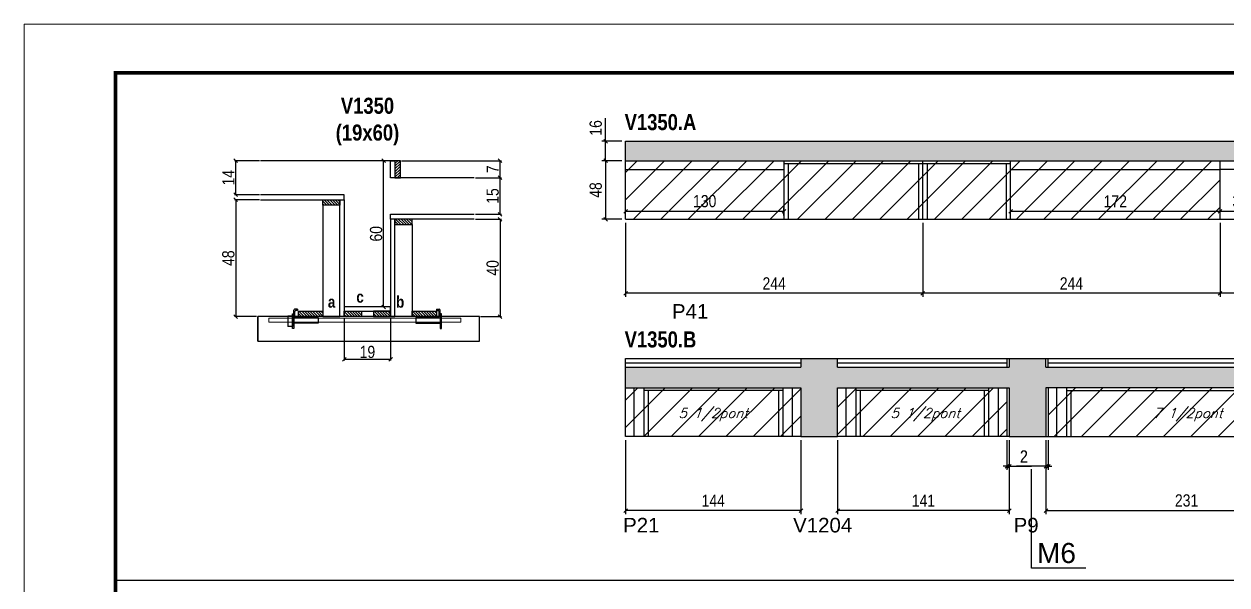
# Model space of a CAD drawing. Extents: x 3309 to 10384, y -2522 to 14608.
# Drawn here: x 8078 to 9065, y 3810 to 4271 of the extents above; entities that cross this region are included whole.
import ezdxf

# ---------------------------------------------------------------- set-up
doc = ezdxf.new("R2010")
doc.units = 0
doc.linetypes.add('DASHED', pattern=[0.75, 0.5, -0.25])
for name, color, linetype in [('5', 5, 'Continuous'), ('barrote', 251, 'Continuous'), ('COTA', 241, 'Continuous'), ('detalhes', 4, 'Continuous'), ('NOMENCLATURA', 7, 'Continuous'), ('Painéis', 200, 'Continuous'), ('presilha', 1, 'Continuous'), ('SARR_2.2x10', 60, 'Continuous'), ('SARR_2.2x7', 40, 'Continuous'), ('SARR_3.5x7', 81, 'Continuous'), ('texto', 7, 'Continuous')]:
    doc.layers.add(name, color=color, linetype=linetype)
for name, color, linetype, lineweight in [('CONCRETO', 251, 'Continuous', 25), ('Folhas', 255, 'Continuous', 9), ('Hachura', 251, 'Continuous', 9), ('SARRAFO DE PRESSAO', 251, 'DASHED', 9), ('SCO-___-LAJ', 2, 'Continuous', 0)]:
    doc.layers.add(name, color=color, linetype=linetype, lineweight=lineweight)
doc.styles.add('COTA TECNICA', font='techl___.ttf', dxfattribs={"height": 10})
doc.styles.add('COTA TECNICA 2X', font='techl___.ttf', dxfattribs={"height": 10})
doc.styles.add('Romans', font='romans.shx')
doc.styles.get("Standard").update_dxf_attribs({"font": 'arial.ttf'})
doc.styles.add('TECNICA', font='techb___.ttf', dxfattribs={"height": 10})
doc.dimstyles.new('PAINEL', dxfattribs={"dimtxt": 10, "dimasz": 3, "dimexe": 3, "dimexo": 3, "dimgap": 3, "dimtad": 1, "dimdec": 1, "dimzin": 12, "dimdsep": 46, "dimtxsty": 'COTA TECNICA', "dimblk1": 'OBLIQUE', "dimblk2": 'OBLIQUE', "dimsah": 1, "dimcen": 0.9, "dimclrd": 4, "dimclre": 4, "dimclrt": 240, "dimadec": 1, "dimazin": 3, "dimtfac": 1, "dimtdec": 1, "dimtmove": 0, "dimatfit": 3, "dimfxl": 1, "dimtolj": 1, "dimtzin": 12, "dimarcsym": 0})
doc.dimstyles.new('SECAO', dxfattribs={"dimscale": 0.333333, "dimtxt": 5, "dimasz": 9, "dimexe": 3, "dimexo": 3, "dimgap": 3, "dimtad": 1, "dimdec": 1, "dimlfac": 0.5, "dimzin": 12, "dimdsep": 46, "dimtxsty": 'COTA TECNICA 2X', "dimblk1": 'OBLIQUE', "dimblk2": 'OBLIQUE', "dimsah": 1, "dimcen": 0.9, "dimclrd": 4, "dimclre": 4, "dimclrt": 240, "dimadec": 1, "dimazin": 3, "dimtfac": 1, "dimtdec": 1, "dimtmove": 0, "dimatfit": 3, "dimfxl": 1, "dimtolj": 1, "dimtzin": 12, "dimarcsym": 0})
pattern_1 = [(135, (41576.244, -119481.6347), (-1.122532015, -1.122532015), [])]

# ---------------------------------------------------------------- blocks, each defined once
blk = doc.blocks.new('9999999999')
at = {"layer": 'Folhas'}
blk.add_lwpolyline([(98138.98, 34190.21), (99623.98, 34190.21), (99623.98, 35240.21), (98138.98, 35240.21)], close=True, dxfattribs=at)
at = {"layer": 'Folhas', "color": 30, "const_width": 3}
blk.add_lwpolyline([(98213.98, 34230.21), (99583.98, 34230.21), (99583.98, 35200.21), (98213.98, 35200.21)], close=True, dxfattribs=at)
blk = doc.blocks.new('_Oblique')
at = {"color": 0, "linetype": 'ByBlock', "lineweight": -2}
blk.add_line((-0.5, -0.5), (0.5, 0.5), dxfattribs=at)
blk = doc.blocks.new('*D1237')
at = {"layer": 'COTA', "color": 4, "lineweight": -2, "transparency": 16777216}
for p, q in [((8340.71, 4029.54), (8340.71, 3994.44)), ((8378.71, 4029.54), (8378.71, 3994.44)), ((8378.71, 3995.44), (8340.71, 3995.44))]:
    blk.add_line(p, q, dxfattribs=at)
at = {"layer": 'Defpoints', "color": 0, "transparency": 16777216}
for p in [(8340.71, 4030.54), (8378.71, 4030.54), (8340.71, 3995.44)]:
    blk.add_point(p, dxfattribs=at)
at = {"layer": 'COTA', "color": 4, "lineweight": -2, "transparency": 16777216, "xscale": 3, "yscale": 3, "zscale": 3, "rotation": 180}
blk.add_blockref('_Oblique', (8340.71, 3995.44), dxfattribs=at)
at = {"layer": 'COTA', "color": 4, "lineweight": -2, "transparency": 16777216, "xscale": 3, "yscale": 3, "zscale": 3}
blk.add_blockref('_Oblique', (8378.71, 3995.44), dxfattribs=at)
at = {"layer": 'COTA', "color": 240, "transparency": 16777216, "insert": (8359.71, 4001.53), "char_height": 10, "attachment_point": 5, "style": 'COTA TECNICA 2X'}
blk.add_mtext('\\A1;19', dxfattribs=at)
blk = doc.blocks.new('PRESILHA METÁLICA 1')
at = {"layer": 'presilha'}
for p, q in [((6, 15.5), (7.5, 15.5)), ((6, -2.5), (6, 15.5)), ((7.5, 10.6), (7.5, 19.9)), ((7.5, 15.5), (7.5, -2.5)), ((12, 21), (8.6, 21)), ((9, 11.6), (9, 18.9)), ((12, 19.5), (9.6, 19.5)), ((12, 21), (12, 19.5)), ((0, 13), (6, 13)), ((0, 13), (0, 0)), ((6, 0), (0, 0)), ((6, 13), (6, 0)), ((37.5, 4.1), (7.5, 4.1)), ((37.5, 11), (9.6, 11)), ((37.5, 11), (37.5, 4.1)), ((7.5, -2.5), (6, -2.5))]:
    blk.add_line(p, q, dxfattribs=at)
for centre, radius, start, end in [((8.6, 19.9), 1.14, 90, 180), ((9.6, 18.9), 0.57, 90, 180), ((9.6, 11.6), 0.57, 180, 270)]:
    blk.add_arc(centre, radius, start, end, dxfattribs=at)
blk = doc.blocks.new('PRESILHA METÁLICA 2')
at = {"layer": 'presilha'}
for p, q in [((-5.2, 23.5), (-5.2, 22)), ((-5.2, 23.5), (-1.9, 23.5)), ((-5.2, 22), (-2.8, 22)), ((-2.2, 14.1), (-2.2, 21.4)), ((0.8, 18), (-0.8, 18)), ((-0.8, 18), (-0.8, 0)), ((-0.8, 14.6), (-0.8, 22.4)), ((0.8, 0), (0.8, 18)), ((-30.8, 13.5), (-30.8, 6.6)), ((-30.8, 13.5), (-2.8, 13.5)), ((-30.8, 6.6), (-0.8, 6.6)), ((-0.8, 0), (0.8, 0))]:
    blk.add_line(p, q, dxfattribs=at)
for centre, radius, start, end in [((-2.8, 21.4), 0.57, 0, 90), ((-1.9, 22.4), 1.14, 0, 90), ((-2.8, 14.1), 0.57, 270, 0)]:
    blk.add_arc(centre, radius, start, end, dxfattribs=at)
blk = doc.blocks.new('*D1238')
at = {"layer": 'COTA', "color": 4, "lineweight": -2, "transparency": 16777216}
for p, q in [((8271.01, 4126.54), (8250.66, 4126.54)), ((8251.66, 4126.54), (8251.66, 4030.54)), ((8268.65, 4030.54), (8250.66, 4030.54))]:
    blk.add_line(p, q, dxfattribs=at)
at = {"layer": 'Defpoints', "color": 0, "transparency": 16777216}
for p in [(8272.01, 4126.54), (8251.66, 4030.54), (8269.65, 4030.54)]:
    blk.add_point(p, dxfattribs=at)
at = {"layer": 'COTA', "color": 4, "lineweight": -2, "transparency": 16777216, "xscale": 3, "yscale": 3, "zscale": 3}
for p, rotation in [((8251.66, 4126.54), 90), ((8251.66, 4030.54), 270)]:
    blk.add_blockref('_Oblique', p, dxfattribs=dict(at, rotation=rotation))
at = {"layer": 'COTA', "color": 240, "transparency": 16777216, "insert": (8245.56, 4078.54), "char_height": 10, "attachment_point": 5, "rotation": 90, "style": 'COTA TECNICA 2X'}
blk.add_mtext('\\A1;48', dxfattribs=at)
blk = doc.blocks.new('*D1239')
at = {"layer": 'COTA', "color": 4, "lineweight": -2, "transparency": 16777216}
for p, q in [((8448.4, 4110.54), (8469.62, 4110.54)), ((8468.62, 4110.54), (8468.62, 4030.54)), ((8452.52, 4030.54), (8469.62, 4030.54))]:
    blk.add_line(p, q, dxfattribs=at)
at = {"layer": 'Defpoints', "color": 0, "transparency": 16777216}
for p in [(8447.4, 4110.54), (8451.52, 4030.54), (8468.62, 4030.54)]:
    blk.add_point(p, dxfattribs=at)
at = {"layer": 'COTA', "color": 4, "lineweight": -2, "transparency": 16777216, "xscale": 3, "yscale": 3, "zscale": 3}
for p, rotation in [((8468.62, 4110.54), 90), ((8468.62, 4030.54), 270)]:
    blk.add_blockref('_Oblique', p, dxfattribs=dict(at, rotation=rotation))
at = {"layer": 'COTA', "color": 240, "transparency": 16777216, "insert": (8462.52, 4070.54), "char_height": 10, "attachment_point": 5, "rotation": 90, "style": 'COTA TECNICA 2X'}
blk.add_mtext('\\A1;40', dxfattribs=at)
blk = doc.blocks.new('*D1240')
at = {"layer": 'COTA', "color": 4, "lineweight": -2, "transparency": 16777216}
for p, q in [((8377.71, 4158.54), (8371.97, 4158.54)), ((8372.97, 4038.54), (8372.97, 4158.54)), ((8377.71, 4038.54), (8371.97, 4038.54))]:
    blk.add_line(p, q, dxfattribs=at)
at = {"layer": 'Defpoints', "color": 0, "transparency": 16777216}
for p in [(8372.97, 4158.54), (8378.71, 4158.54), (8378.71, 4038.54)]:
    blk.add_point(p, dxfattribs=at)
at = {"layer": 'COTA', "color": 4, "lineweight": -2, "transparency": 16777216, "xscale": 3, "yscale": 3, "zscale": 3}
for p, rotation in [((8372.97, 4158.54), 90), ((8372.97, 4038.54), 270)]:
    blk.add_blockref('_Oblique', p, dxfattribs=dict(at, rotation=rotation))
at = {"layer": 'COTA', "color": 240, "transparency": 16777216, "insert": (8366.86, 4098.54), "char_height": 10, "attachment_point": 5, "rotation": 90, "style": 'COTA TECNICA 2X'}
blk.add_mtext('\\A1;60', dxfattribs=at)
blk = doc.blocks.new('*D1241')
at = {"layer": 'COTA', "color": 4, "lineweight": -2, "transparency": 16777216}
for p, q in [((8448.4, 4144.54), (8469.62, 4144.54)), ((8468.62, 4114.54), (8468.62, 4144.54)), ((8448.4, 4114.54), (8469.62, 4114.54))]:
    blk.add_line(p, q, dxfattribs=at)
at = {"layer": 'Defpoints', "color": 0, "transparency": 16777216}
for p in [(8447.4, 4144.54), (8468.62, 4144.54), (8447.4, 4114.54)]:
    blk.add_point(p, dxfattribs=at)
at = {"layer": 'COTA', "color": 4, "lineweight": -2, "transparency": 16777216, "xscale": 3, "yscale": 3, "zscale": 3}
for p, rotation in [((8468.62, 4144.54), 90), ((8468.62, 4114.54), 270)]:
    blk.add_blockref('_Oblique', p, dxfattribs=dict(at, rotation=rotation))
at = {"layer": 'COTA', "color": 240, "transparency": 16777216, "insert": (8462.51, 4129.54), "char_height": 10, "attachment_point": 5, "rotation": 90, "style": 'COTA TECNICA 2X'}
blk.add_mtext('\\A1;15', dxfattribs=at)
blk = doc.blocks.new('*D1242')
at = {"layer": 'COTA', "color": 4, "lineweight": -2, "transparency": 16777216}
for p, q in [((8271.01, 4158.54), (8250.66, 4158.54)), ((8251.66, 4130.54), (8251.66, 4158.54)), ((8271.01, 4130.54), (8250.66, 4130.54))]:
    blk.add_line(p, q, dxfattribs=at)
at = {"layer": 'Defpoints', "color": 0, "transparency": 16777216}
for p in [(8251.66, 4158.54), (8272.01, 4158.54), (8272.01, 4130.54)]:
    blk.add_point(p, dxfattribs=at)
at = {"layer": 'COTA', "color": 4, "lineweight": -2, "transparency": 16777216, "xscale": 3, "yscale": 3, "zscale": 3}
for p, rotation in [((8251.66, 4158.54), 90), ((8251.66, 4130.54), 270)]:
    blk.add_blockref('_Oblique', p, dxfattribs=dict(at, rotation=rotation))
at = {"layer": 'COTA', "color": 240, "transparency": 16777216, "insert": (8245.59, 4144.54), "char_height": 10, "attachment_point": 5, "rotation": 90, "style": 'COTA TECNICA 2X'}
blk.add_mtext('\\A1;14', dxfattribs=at)
blk = doc.blocks.new('*D1243')
at = {"layer": 'COTA', "color": 4, "lineweight": -2, "transparency": 16777216}
for p, q in [((8387.71, 4158.54), (8469.62, 4158.54)), ((8468.62, 4144.54), (8468.62, 4158.54)), ((8448.4, 4144.54), (8469.62, 4144.54))]:
    blk.add_line(p, q, dxfattribs=at)
at = {"layer": 'Defpoints', "color": 0, "transparency": 16777216}
for p in [(8386.71, 4158.54), (8468.62, 4158.54), (8447.4, 4144.54)]:
    blk.add_point(p, dxfattribs=at)
at = {"layer": 'COTA', "color": 4, "lineweight": -2, "transparency": 16777216, "xscale": 3, "yscale": 3, "zscale": 3}
for p, rotation in [((8468.62, 4158.54), 90), ((8468.62, 4144.54), 270)]:
    blk.add_blockref('_Oblique', p, dxfattribs=dict(at, rotation=rotation))
at = {"layer": 'COTA', "color": 240, "transparency": 16777216, "insert": (8462.55, 4151.54), "char_height": 10, "attachment_point": 5, "rotation": 90, "style": 'COTA TECNICA 2X'}
blk.add_mtext('\\A1;7', dxfattribs=at)
blk = doc.blocks.new('*D1244')
at = {"layer": 'COTA', "color": 4, "lineweight": -2, "transparency": 16777216}
for p, q in [((9059.54, 4107.44), (9059.54, 4046.74)), ((9218.54, 4107.44), (9218.54, 4046.74)), ((9218.54, 4049.74), (9059.54, 4049.74))]:
    blk.add_line(p, q, dxfattribs=at)
at = {"layer": 'Defpoints', "color": 0, "transparency": 16777216}
for p in [(9059.54, 4110.44), (9218.54, 4110.44), (9059.54, 4049.74)]:
    blk.add_point(p, dxfattribs=at)
at = {"layer": 'COTA', "color": 4, "lineweight": -2, "transparency": 16777216, "xscale": 3, "yscale": 3, "zscale": 3, "rotation": 180}
blk.add_blockref('_Oblique', (9059.54, 4049.74), dxfattribs=at)
at = {"layer": 'COTA', "color": 4, "lineweight": -2, "transparency": 16777216, "xscale": 3, "yscale": 3, "zscale": 3}
blk.add_blockref('_Oblique', (9218.54, 4049.74), dxfattribs=at)
at = {"layer": 'COTA', "color": 240, "transparency": 16777216, "insert": (9139.04, 4057.88), "char_height": 10, "attachment_point": 5, "style": 'COTA TECNICA'}
blk.add_mtext('\\A1;159', dxfattribs=at)
blk = doc.blocks.new('*D1245')
at = {"layer": 'COTA', "color": 4, "lineweight": -2, "transparency": 16777216}
for p, q in [((8571.54, 4107.44), (8571.54, 4046.74)), ((8815.54, 4107.44), (8815.54, 4046.74)), ((8815.54, 4049.74), (8571.54, 4049.74))]:
    blk.add_line(p, q, dxfattribs=at)
at = {"layer": 'Defpoints', "color": 0, "transparency": 16777216}
for p in [(8571.54, 4110.44), (8815.54, 4110.44), (8571.54, 4049.74)]:
    blk.add_point(p, dxfattribs=at)
at = {"layer": 'COTA', "color": 4, "lineweight": -2, "transparency": 16777216, "xscale": 3, "yscale": 3, "zscale": 3, "rotation": 180}
blk.add_blockref('_Oblique', (8571.54, 4049.74), dxfattribs=at)
at = {"layer": 'COTA', "color": 4, "lineweight": -2, "transparency": 16777216, "xscale": 3, "yscale": 3, "zscale": 3}
blk.add_blockref('_Oblique', (8815.54, 4049.74), dxfattribs=at)
at = {"layer": 'COTA', "color": 240, "transparency": 16777216, "insert": (8693.54, 4057.82), "char_height": 10, "attachment_point": 5, "style": 'COTA TECNICA'}
blk.add_mtext('\\A1;244', dxfattribs=at)
blk = doc.blocks.new('*D1246')
at = {"layer": 'COTA', "color": 4, "lineweight": -2, "transparency": 16777216}
for p, q in [((8815.54, 4107.44), (8815.54, 4046.74)), ((9059.54, 4107.44), (9059.54, 4046.74)), ((9059.54, 4049.74), (8815.54, 4049.74))]:
    blk.add_line(p, q, dxfattribs=at)
at = {"layer": 'Defpoints', "color": 0, "transparency": 16777216}
for p in [(8815.54, 4110.44), (9059.54, 4110.44), (8815.54, 4049.74)]:
    blk.add_point(p, dxfattribs=at)
at = {"layer": 'COTA', "color": 4, "lineweight": -2, "transparency": 16777216, "xscale": 3, "yscale": 3, "zscale": 3, "rotation": 180}
blk.add_blockref('_Oblique', (8815.54, 4049.74), dxfattribs=at)
at = {"layer": 'COTA', "color": 4, "lineweight": -2, "transparency": 16777216, "xscale": 3, "yscale": 3, "zscale": 3}
blk.add_blockref('_Oblique', (9059.54, 4049.74), dxfattribs=at)
at = {"layer": 'COTA', "color": 240, "transparency": 16777216, "insert": (8937.54, 4057.82), "char_height": 10, "attachment_point": 5, "style": 'COTA TECNICA'}
blk.add_mtext('\\A1;244', dxfattribs=at)
blk = doc.blocks.new('*D1247')
at = {"layer": 'COTA', "color": 4, "lineweight": -2, "transparency": 16777216}
for p, q in [((8568.54, 4158.44), (8552.22, 4158.44)), ((8555.22, 4158.44), (8555.22, 4110.44)), ((8568.54, 4110.44), (8552.22, 4110.44))]:
    blk.add_line(p, q, dxfattribs=at)
at = {"layer": 'Defpoints', "color": 0, "transparency": 16777216}
for p in [(8571.54, 4158.44), (8555.22, 4110.44), (8571.54, 4110.44)]:
    blk.add_point(p, dxfattribs=at)
at = {"layer": 'COTA', "color": 4, "lineweight": -2, "transparency": 16777216, "xscale": 3, "yscale": 3, "zscale": 3}
for p, rotation in [((8555.22, 4158.44), 90), ((8555.22, 4110.44), 270)]:
    blk.add_blockref('_Oblique', p, dxfattribs=dict(at, rotation=rotation))
at = {"layer": 'COTA', "color": 240, "transparency": 16777216, "insert": (8547.12, 4134.44), "char_height": 10, "attachment_point": 5, "rotation": 90, "style": 'COTA TECNICA'}
blk.add_mtext('\\A1;48', dxfattribs=at)
blk = doc.blocks.new('*D1248')
at = {"layer": 'COTA', "color": 4, "lineweight": -2, "transparency": 16777216}
for p, q in [((8555.22, 4174.44), (8555.22, 4193.45)), ((8568.54, 4174.44), (8552.22, 4174.44)), ((8555.22, 4158.44), (8555.22, 4174.44)), ((8568.54, 4158.44), (8552.22, 4158.44))]:
    blk.add_line(p, q, dxfattribs=at)
at = {"layer": 'Defpoints', "color": 0, "transparency": 16777216}
for p in [(8555.22, 4174.44), (8571.54, 4174.44), (8571.54, 4158.44)]:
    blk.add_point(p, dxfattribs=at)
at = {"layer": 'COTA', "color": 4, "lineweight": -2, "transparency": 16777216, "xscale": 3, "yscale": 3, "zscale": 3}
for p, rotation in [((8555.22, 4174.44), 90), ((8555.22, 4158.44), 270)]:
    blk.add_blockref('_Oblique', p, dxfattribs=dict(at, rotation=rotation))
at = {"layer": 'COTA', "color": 240, "transparency": 16777216, "insert": (8547.11, 4185.44), "char_height": 10, "attachment_point": 5, "rotation": 90, "style": 'COTA TECNICA'}
blk.add_mtext('\\A1;16', dxfattribs=at)
blk = doc.blocks.new('*D1249')
at = {"layer": 'COTA', "color": 4, "lineweight": -2, "transparency": 16777216}
for p, q in [((8571.54, 4113.44), (8571.54, 4120.07)), ((8571.54, 4117.07), (8701.54, 4117.07)), ((8701.54, 4113.44), (8701.54, 4120.07))]:
    blk.add_line(p, q, dxfattribs=at)
at = {"layer": 'Defpoints', "color": 0, "transparency": 16777216}
for p in [(8701.54, 4117.07), (8571.54, 4110.44), (8701.54, 4110.44)]:
    blk.add_point(p, dxfattribs=at)
at = {"layer": 'COTA', "color": 4, "lineweight": -2, "transparency": 16777216, "xscale": 3, "yscale": 3, "zscale": 3, "rotation": 180}
blk.add_blockref('_Oblique', (8571.54, 4117.07), dxfattribs=at)
at = {"layer": 'COTA', "color": 4, "lineweight": -2, "transparency": 16777216, "xscale": 3, "yscale": 3, "zscale": 3}
blk.add_blockref('_Oblique', (8701.54, 4117.07), dxfattribs=at)
at = {"layer": 'COTA', "color": 240, "transparency": 16777216, "insert": (8636.54, 4125.29), "char_height": 10, "attachment_point": 5, "style": 'COTA TECNICA'}
blk.add_mtext('\\A1;130', dxfattribs=at)
blk = doc.blocks.new('*D1250')
at = {"layer": 'COTA', "color": 4, "lineweight": -2, "transparency": 16777216}
for p, q in [((8887.54, 4113.44), (8887.54, 4120.07)), ((8887.54, 4117.07), (9059.54, 4117.07)), ((9059.54, 4113.44), (9059.54, 4120.07))]:
    blk.add_line(p, q, dxfattribs=at)
at = {"layer": 'Defpoints', "color": 0, "transparency": 16777216}
for p in [(9059.54, 4117.07), (8887.54, 4110.44), (9059.54, 4110.44)]:
    blk.add_point(p, dxfattribs=at)
at = {"layer": 'COTA', "color": 4, "lineweight": -2, "transparency": 16777216, "xscale": 3, "yscale": 3, "zscale": 3, "rotation": 180}
blk.add_blockref('_Oblique', (8887.54, 4117.07), dxfattribs=at)
at = {"layer": 'COTA', "color": 4, "lineweight": -2, "transparency": 16777216, "xscale": 3, "yscale": 3, "zscale": 3}
blk.add_blockref('_Oblique', (9059.54, 4117.07), dxfattribs=at)
at = {"layer": 'COTA', "color": 240, "transparency": 16777216, "insert": (8973.54, 4125.14), "char_height": 10, "attachment_point": 5, "style": 'COTA TECNICA'}
blk.add_mtext('\\A1;172', dxfattribs=at)
blk = doc.blocks.new('*D1251')
at = {"layer": 'COTA', "color": 4, "lineweight": -2, "transparency": 16777216}
for p, q in [((9059.54, 4113.44), (9059.54, 4120.07)), ((9059.54, 4117.07), (9092.54, 4117.07)), ((9092.54, 4113.44), (9092.54, 4120.07))]:
    blk.add_line(p, q, dxfattribs=at)
at = {"layer": 'Defpoints', "color": 0, "transparency": 16777216}
for p in [(9092.54, 4117.07), (9059.54, 4110.44), (9092.54, 4110.44)]:
    blk.add_point(p, dxfattribs=at)
at = {"layer": 'COTA', "color": 4, "lineweight": -2, "transparency": 16777216, "xscale": 3, "yscale": 3, "zscale": 3, "rotation": 180}
blk.add_blockref('_Oblique', (9059.54, 4117.07), dxfattribs=at)
at = {"layer": 'COTA', "color": 4, "lineweight": -2, "transparency": 16777216, "xscale": 3, "yscale": 3, "zscale": 3}
blk.add_blockref('_Oblique', (9092.54, 4117.07), dxfattribs=at)
at = {"layer": 'COTA', "color": 240, "transparency": 16777216, "insert": (9076.04, 4125.29), "char_height": 10, "attachment_point": 5, "style": 'COTA TECNICA'}
blk.add_mtext('\\A1;33', dxfattribs=at)
blk = doc.blocks.new('*D1258')
at = {"layer": 'COTA', "color": 4, "lineweight": -2, "transparency": 16777216}
for p, q in [((8571.54, 3929.07), (8571.54, 3868.42)), ((8715.54, 3929.07), (8715.54, 3868.42)), ((8715.54, 3871.42), (8571.54, 3871.42))]:
    blk.add_line(p, q, dxfattribs=at)
at = {"layer": 'Defpoints', "color": 0, "transparency": 16777216}
for p in [(8571.54, 3932.07), (8715.54, 3932.07), (8571.54, 3871.42)]:
    blk.add_point(p, dxfattribs=at)
at = {"layer": 'COTA', "color": 4, "lineweight": -2, "transparency": 16777216, "xscale": 3, "yscale": 3, "zscale": 3, "rotation": 180}
blk.add_blockref('_Oblique', (8571.54, 3871.42), dxfattribs=at)
at = {"layer": 'COTA', "color": 4, "lineweight": -2, "transparency": 16777216, "xscale": 3, "yscale": 3, "zscale": 3}
blk.add_blockref('_Oblique', (8715.54, 3871.42), dxfattribs=at)
at = {"layer": 'COTA', "color": 240, "transparency": 16777216, "insert": (8643.54, 3879.49), "char_height": 10, "attachment_point": 5, "style": 'COTA TECNICA'}
blk.add_mtext('\\A1;144', dxfattribs=at)
blk = doc.blocks.new('*D1259')
at = {"layer": 'COTA', "color": 4, "lineweight": -2, "transparency": 16777216}
for p, q in [((8745.54, 3929.07), (8745.54, 3868.42)), ((8886.54, 3929.07), (8886.54, 3868.42)), ((8886.54, 3871.42), (8745.54, 3871.42))]:
    blk.add_line(p, q, dxfattribs=at)
at = {"layer": 'Defpoints', "color": 0, "transparency": 16777216}
for p in [(8745.54, 3932.07), (8886.54, 3932.07), (8745.54, 3871.42)]:
    blk.add_point(p, dxfattribs=at)
at = {"layer": 'COTA', "color": 4, "lineweight": -2, "transparency": 16777216, "xscale": 3, "yscale": 3, "zscale": 3, "rotation": 180}
blk.add_blockref('_Oblique', (8745.54, 3871.42), dxfattribs=at)
at = {"layer": 'COTA', "color": 4, "lineweight": -2, "transparency": 16777216, "xscale": 3, "yscale": 3, "zscale": 3}
blk.add_blockref('_Oblique', (8886.54, 3871.42), dxfattribs=at)
at = {"layer": 'COTA', "color": 240, "transparency": 16777216, "insert": (8816.04, 3879.49), "char_height": 10, "attachment_point": 5, "style": 'COTA TECNICA'}
blk.add_mtext('\\A1;141', dxfattribs=at)
blk = doc.blocks.new('*D1260')
at = {"layer": 'COTA', "color": 4, "lineweight": -2, "transparency": 16777216}
for p, q in [((8916.54, 3929.07), (8916.54, 3868.42)), ((9147.54, 3929.07), (9147.54, 3868.42)), ((8916.54, 3871.42), (9147.54, 3871.42))]:
    blk.add_line(p, q, dxfattribs=at)
at = {"layer": 'Defpoints', "color": 0, "transparency": 16777216}
for p in [(8916.54, 3932.07), (9147.54, 3932.07), (9147.54, 3871.42)]:
    blk.add_point(p, dxfattribs=at)
at = {"layer": 'COTA', "color": 4, "lineweight": -2, "transparency": 16777216, "xscale": 3, "yscale": 3, "zscale": 3, "rotation": 180}
blk.add_blockref('_Oblique', (8916.54, 3871.42), dxfattribs=at)
at = {"layer": 'COTA', "color": 4, "lineweight": -2, "transparency": 16777216, "xscale": 3, "yscale": 3, "zscale": 3}
blk.add_blockref('_Oblique', (9147.54, 3871.42), dxfattribs=at)
at = {"layer": 'COTA', "color": 240, "transparency": 16777216, "insert": (9032.04, 3879.63), "char_height": 10, "attachment_point": 5, "style": 'COTA TECNICA'}
blk.add_mtext('\\A1;231', dxfattribs=at)
blk = doc.blocks.new('*D1261')
at = {"layer": 'COTA', "color": 4, "lineweight": -2, "transparency": 16777216}
for p, q in [((8884.54, 3929.07), (8884.54, 3904.78)), ((8886.54, 3929.07), (8886.54, 3904.78)), ((8884.54, 3907.78), (8881.54, 3907.78)), ((8884.54, 3907.78), (8886.54, 3907.78)), ((8886.54, 3907.78), (8904.65, 3907.78))]:
    blk.add_line(p, q, dxfattribs=at)
at = {"layer": 'Defpoints', "color": 0, "transparency": 16777216}
for p in [(8884.54, 3932.07), (8886.54, 3932.07), (8886.54, 3907.78)]:
    blk.add_point(p, dxfattribs=at)
at = {"layer": 'COTA', "color": 4, "lineweight": -2, "transparency": 16777216, "xscale": 3, "yscale": 3, "zscale": 3}
blk.add_blockref('_Oblique', (8884.54, 3907.78), dxfattribs=at)
at = {"layer": 'COTA', "color": 4, "lineweight": -2, "transparency": 16777216, "xscale": 3, "yscale": 3, "zscale": 3, "rotation": 180}
blk.add_blockref('_Oblique', (8886.54, 3907.78), dxfattribs=at)
at = {"layer": 'COTA', "color": 240, "transparency": 16777216, "insert": (8898.6, 3915.78), "char_height": 10, "attachment_point": 5, "style": 'COTA TECNICA'}
blk.add_mtext('\\A1;2', dxfattribs=at)
blk = doc.blocks.new('*D1262')
at = {"layer": 'COTA', "color": 4, "lineweight": -2, "transparency": 16777216}
for p, q in [((8916.54, 3929.07), (8916.54, 3904.78)), ((8918.54, 3929.07), (8918.54, 3904.78)), ((8916.54, 3907.78), (8892.37, 3907.78)), ((8918.54, 3907.78), (8916.54, 3907.78)), ((8918.54, 3907.78), (8921.54, 3907.78))]:
    blk.add_line(p, q, dxfattribs=at)
at = {"layer": 'Defpoints', "color": 0, "transparency": 16777216}
for p in [(8916.54, 3932.07), (8918.54, 3932.07), (8916.54, 3907.78)]:
    blk.add_point(p, dxfattribs=at)
at = {"layer": 'COTA', "color": 4, "lineweight": -2, "transparency": 16777216, "xscale": 3, "yscale": 3, "zscale": 3}
blk.add_blockref('_Oblique', (8916.54, 3907.78), dxfattribs=at)
at = {"layer": 'COTA', "color": 4, "lineweight": -2, "transparency": 16777216, "xscale": 3, "yscale": 3, "zscale": 3, "rotation": 180}
blk.add_blockref('_Oblique', (8918.54, 3907.78), dxfattribs=at)
at = {"layer": 'COTA', "color": 240, "transparency": 16777216, "insert": (8898.43, 3915.78), "char_height": 10, "attachment_point": 5, "style": 'COTA TECNICA'}
blk.add_mtext('\\A1;2', dxfattribs=at)

msp = doc.modelspace()

# ---------------------------------------------------------------- hatches: boundary and pattern name
at = {"layer": 'COTA'}
h = msp.add_hatch(dxfattribs=at)
h.set_pattern_fill('AR-CONC', color=256, scale=0.03)
h.set_pattern_definition([(50, (0, 9.1006), (5.46554, -0.4781726), [0.5715, -6.2865]), (355, (0, 9.1006), (-1.0573026, 5.7317054), [0.4572, -5.0292175]), (100.451445, (0.4555, 9.061), (4.4082374, 5.2535326), [0.4857003, -5.3427073]), (46.1842, (0, 10.6246), (8.1323712, -1.26127), [0.85725, -9.42975]), (96.63556, (0.678, 10.5195), (7.122124, 7.422784), [0.728551, -8.014068]), (351.18415, (0, 10.625), (7.122124, 7.422784), [0.685799, -7.543792]), (21, (0.762, 10.2436), (4.5484317, -3.067956), [0.5715, -6.2865]), (326, (0.762, 10.2436), (1.854061, 5.525639), [0.4572, -5.0292]), (71.451445, (1.141, 9.988), (6.4024926, 2.457683), [0.4857003, -5.342698]), (37.5, (0, 9.1006), (0.0926581, 2.53665117), [0, -4.96824, 0, -5.1054, 0, -5.04825]), (7.5, (0, 9.1006), (2.0045899, 3.00541724), [0, -2.91084, 0, -4.85394, 0, -1.92405]), (327.5, (-1.6993, 9.1006), (4.06771786, -0.1718623), [0, -1.905, 0, -5.9436, 0, -7.8867]), (317.5, (-2.4613, 9.1006), (4.4438754, 0.7627947), [0, -2.4765, 0, -3.94716, 0, -5.6007])])
h.paths.add_polyline_path([(9248.54, 4110.44), (9248.54, 4160.44), (9392.54, 4160.44), (9392.54, 4174.44), (8571.54, 4174.44), (8571.54, 4158.44), (9218.54, 4158.44), (9218.54, 4110.44)])
h = msp.add_hatch(dxfattribs=at)
h.set_pattern_fill('AR-CONC', color=256, scale=0.03)
h.paths.add_polyline_path([(8745.54, 3972.07), (8886.54, 3972.07), (8886.54, 3932.07), (8916.54, 3932.07), (8916.54, 3972.07), (9147.54, 3972.07), (9147.54, 3989.07), (8916.54, 3989.07), (8916.54, 3996.07), (8886.54, 3996.07), (8886.54, 3989.07), (8745.54, 3989.07), (8745.54, 3996.07), (8715.54, 3996.07), (8715.54, 3989.07), (8571.54, 3989.07), (8571.54, 3972.07), (8715.54, 3972.07), (8715.54, 3932.07), (8745.54, 3932.07)])
at = {"layer": 'Hachura', "linetype": 'ByBlock'}
h = msp.add_hatch(dxfattribs=at)
h.set_pattern_fill('ANSI31', color=256, scale=5)
h.paths.add_polyline_path([(8571.54, 4158.44), (8571.54, 4110.44), (8815.54, 4110.44), (8815.54, 4158.44)])
h.paths.add_polyline_path([(9059.54, 4110.44), (9059.54, 4158.44), (8815.54, 4158.44), (8815.54, 4110.44)])
h.paths.add_polyline_path([(9392.54, 4110.44), (9392.54, 4160.44), (9248.54, 4160.44), (9248.54, 4110.44)])
h = msp.add_hatch(dxfattribs=at)
h.set_pattern_fill('ANSI31', color=256, scale=5)
h.set_pattern_definition([(45, (4842.751, -1136.369), (-11.22532, 11.22532), [])])
h.paths.add_polyline_path([(8715.54, 3932.07), (8715.54, 3972.07), (8571.54, 3972.07), (8571.54, 3932.07)])
h.paths.add_polyline_path([(8745.54, 3972.07), (8745.54, 3932.07), (8884.54, 3932.07), (8884.54, 3972.07)])
h.paths.add_polyline_path([(8918.54, 3972.07), (8918.54, 3932.07), (9147.54, 3932.07), (9147.54, 3972.07)])
at = {"layer": 'SARR_2.2x10'}
h = msp.add_hatch(dxfattribs=at)
h.set_pattern_fill('ANSI31', color=256, scale=0.5, angle=90)
h.set_pattern_definition([(135, (41496.644, -119481.6347), (-1.122532015, -1.122532015), [])])
h.paths.add_polyline_path([(8303.11, 4034.94), (8303.11, 4030.54), (8323.11, 4030.54), (8323.11, 4034.94)])
h = msp.add_hatch(dxfattribs=at)
h.set_pattern_fill('ANSI31', color=256, scale=0.5, angle=90)
h.set_pattern_definition([(135, (41589.844, -119481.6347), (-1.122532015, -1.122532015), [])])
h.paths.add_polyline_path([(8396.31, 4034.94), (8396.31, 4030.54), (8416.31, 4030.54), (8416.31, 4034.94)])
at = {"layer": 'SARR_2.2x7'}
h = msp.add_hatch(dxfattribs=at)
h.set_pattern_fill('ANSI31', color=256, scale=0.5, angle=180)
h.set_pattern_definition([(225, (131898.875, 37252.8737), (1.122532015, -1.122532015), [])])
h.paths.add_polyline_path([(8382.31, 4144.54), (8386.71, 4144.54), (8386.71, 4158.54), (8382.31, 4158.54)])
h = msp.add_hatch(dxfattribs=at)
h.set_pattern_fill('ANSI31', color=256, scale=0.5, angle=90)
h.set_pattern_definition([(135, (41510.644, -119390.0347), (-1.122532015, -1.122532015), [])])
h.paths.add_polyline_path([(8337.11, 4126.54), (8337.11, 4122.14), (8323.11, 4122.14), (8323.11, 4126.54)])
h = msp.add_hatch(dxfattribs=at)
h.set_pattern_fill('ANSI31', color=256, scale=0.5, angle=90)
h.set_pattern_definition([(135, (41490.644, -119406.0347), (-1.122532015, -1.122532015), [])])
h.paths.add_polyline_path([(8382.31, 4110.54), (8382.31, 4106.14), (8396.31, 4106.14), (8396.31, 4110.54)])
h = msp.add_hatch(dxfattribs=at)
h.set_pattern_fill('ANSI31', color=256, scale=0.5, angle=90)
h.set_pattern_definition(pattern_1)
h.paths.add_polyline_path([(8354.71, 4030.54), (8354.71, 4034.94), (8340.71, 4034.94), (8340.71, 4030.54)])
h = msp.add_hatch(dxfattribs=at)
h.set_pattern_fill('ANSI31', color=256, scale=0.5, angle=90)
h.set_pattern_definition(pattern_1)
h.paths.add_polyline_path([(8364.71, 4034.94), (8364.71, 4030.54), (8378.71, 4030.54), (8378.71, 4034.94)])

# ---------------------------------------------------------------- linework, layer by layer
at = {"layer": 'barrote'}
msp.add_lwpolyline([(8269.65, 4010.54), (8451.57, 4010.54), (8451.57, 4030.54), (8269.65, 4030.54)], close=True, dxfattribs=at)
at = {"layer": 'CONCRETO', "linetype": 'Continuous'}
for p, q in [((8382.31, 4158.54), (8272.01, 4158.54)), ((8447.4, 4144.54), (8378.71, 4144.54)), ((8340.71, 4130.54), (8272.01, 4130.54))]:
    msp.add_line(p, q, dxfattribs=at)
at = {"layer": 'COTA'}
for p, q in [((8571.54, 4158.44), (8571.54, 4174.44)), ((8571.54, 4174.44), (9392.54, 4174.44)), ((8571.54, 3972.07), (8571.54, 3989.07)), ((8715.54, 3996.07), (8745.54, 3996.07)), ((8886.54, 3996.07), (8916.54, 3996.07)), ((8715.54, 3932.07), (8745.54, 3932.07)), ((8886.54, 3932.07), (8916.54, 3932.07)), ((8152.87, 3814.22), (9522.87, 3814.22))]:
    msp.add_line(p, q, dxfattribs=at)
at = {"layer": 'detalhes', "color": 250}
msp.add_line((8269.65, 4010.54), (8269.65, 4030.54), dxfattribs=at)
at = {"layer": 'NOMENCLATURA', "linetype": 'Continuous'}
for p, q in [((8904.79, 3824.09), (8904.79, 3905.27)), ((8949.37, 3824.09), (8904.79, 3824.09))]:
    msp.add_line(p, q, dxfattribs=at)
at = {"layer": 'Painéis', "linetype": 'ByBlock'}
for p, q in [((8571.54, 4110.44), (8571.54, 4158.44)), ((8571.54, 4158.44), (9218.54, 4158.44)), ((8815.54, 4110.44), (8815.54, 4158.44)), ((9059.54, 4110.44), (9059.54, 4158.44)), ((8571.54, 4110.44), (9218.54, 4110.44)), ((8571.54, 3989.07), (8571.54, 3996.07)), ((8571.54, 3996.07), (8715.54, 3996.07)), ((8571.54, 3989.07), (8715.54, 3989.07)), ((8715.54, 3996.07), (8715.54, 3989.07)), ((8745.54, 3989.07), (8745.54, 3996.07)), ((8745.54, 3996.07), (8886.54, 3996.07)), ((8745.54, 3989.07), (8886.54, 3989.07)), ((8884.54, 3996.07), (8884.54, 3989.07)), ((8886.54, 3996.07), (8886.54, 3989.07)), ((8916.54, 3989.07), (8916.54, 3996.07)), ((8916.54, 3996.07), (9147.54, 3996.07)), ((8916.54, 3989.07), (9147.54, 3989.07)), ((8918.54, 3989.07), (8918.54, 3996.07)), ((8571.54, 3932.07), (8571.54, 3972.07)), ((8571.54, 3972.07), (8715.54, 3972.07)), ((8715.54, 3972.07), (8715.54, 3932.07)), ((8745.54, 3932.07), (8745.54, 3972.07)), ((8745.54, 3972.07), (8886.54, 3972.07)), ((8884.54, 3972.07), (8884.54, 3932.07)), ((8886.54, 3972.07), (8886.54, 3932.07)), ((9147.54, 3972.07), (8916.54, 3972.07)), ((8916.54, 3972.07), (8916.54, 3932.07)), ((8918.54, 3972.07), (8918.54, 3932.07)), ((8715.54, 3932.07), (8571.54, 3932.07)), ((8886.54, 3932.07), (8745.54, 3932.07)), ((8916.54, 3932.07), (9147.54, 3932.07))]:
    msp.add_line(p, q, dxfattribs=at)
at = {"layer": 'Painéis', "linetype": 'Continuous'}
for points in [[(8382.31, 4144.54), (8378.71, 4144.54), (8378.71, 4158.54), (8382.31, 4158.54)], [(8337.11, 4030.54), (8337.11, 4126.54), (8340.71, 4126.54), (8340.71, 4030.54)], [(8382.31, 4030.54), (8382.31, 4110.54), (8378.71, 4110.54), (8378.71, 4030.54)], [(8378.71, 4038.54), (8340.71, 4038.54), (8340.71, 4034.94), (8378.71, 4034.94)]]:
    msp.add_lwpolyline(points, close=True, dxfattribs=at)
at = {"layer": 'Painéis', "linetype": 'Continuous', "elevation": 0}
for points in [[(8272.01, 4126.54), (8340.71, 4126.54), (8340.71, 4130.54), (8272.01, 4130.54)], [(8447.4, 4110.54), (8378.71, 4110.54), (8378.71, 4114.54), (8447.4, 4114.54)]]:
    msp.add_lwpolyline(points, dxfattribs=at)
at = {"layer": 'SARR_2.2x10'}
for points in [[(8303.11, 4034.94), (8323.11, 4034.94), (8323.11, 4030.54), (8303.11, 4030.54)], [(8396.31, 4034.94), (8416.31, 4034.94), (8416.31, 4030.54), (8396.31, 4030.54)]]:
    msp.add_lwpolyline(points, close=True, dxfattribs=at)
at = {"layer": 'SARR_2.2x7', "linetype": 'Continuous'}
for p, q in [((8571.54, 4151.44), (8701.54, 4151.44)), ((8701.54, 4156.24), (8815.54, 4156.24)), ((8815.54, 4156.24), (8887.54, 4156.24)), ((8887.54, 4151.44), (9059.54, 4151.44)), ((9092.54, 4151.44), (9059.54, 4151.44)), ((8571.54, 3992.57), (8715.54, 3992.57)), ((8745.54, 3992.57), (8884.54, 3992.57)), ((8918.54, 3992.57), (9145.54, 3992.57)), ((8578.54, 3932.07), (8578.54, 3972.07)), ((8700.54, 3969.87), (8586.54, 3969.87)), ((8708.54, 3932.07), (8708.54, 3972.07)), ((8752.54, 3932.07), (8752.54, 3972.07)), ((8869.54, 3969.87), (8760.54, 3969.87)), ((8877.54, 3932.07), (8877.54, 3972.07)), ((8925.54, 3932.07), (8925.54, 3972.07)), ((8933.54, 3969.87), (9130.54, 3969.87))]:
    msp.add_line(p, q, dxfattribs=at)
at = {"layer": 'SARR_2.2x7'}
for points in [[(8382.31, 4158.54), (8382.31, 4144.54), (8386.71, 4144.54), (8386.71, 4158.54)], [(8340.71, 4034.94), (8354.71, 4034.94), (8354.71, 4030.54), (8340.71, 4030.54)], [(8378.71, 4034.94), (8364.71, 4034.94), (8364.71, 4030.54), (8378.71, 4030.54)]]:
    msp.add_lwpolyline(points, close=True, dxfattribs=at)
at = {"layer": 'SARR_2.2x7', "elevation": 0}
for points in [[(8323.11, 4126.54), (8337.11, 4126.54), (8337.11, 4122.14), (8323.11, 4122.14)], [(8396.31, 4110.54), (8382.31, 4110.54), (8382.31, 4106.14), (8396.31, 4106.14)]]:
    msp.add_lwpolyline(points, close=True, dxfattribs=at)
at = {"layer": 'SARR_3.5x7'}
for p, q in [((8701.54, 4158.44), (8701.54, 4110.44)), ((8887.54, 4110.44), (8887.54, 4158.44)), ((8705.04, 4156.24), (8705.04, 4110.44)), ((8812.04, 4156.24), (8812.04, 4110.44)), ((8819.04, 4156.24), (8819.04, 4110.44)), ((8884.04, 4156.24), (8884.04, 4110.44)), ((8586.54, 3972.07), (8586.54, 3932.07)), ((8590.04, 3969.87), (8590.04, 3932.07)), ((8697.04, 3969.87), (8697.04, 3932.07)), ((8700.54, 3972.07), (8700.54, 3932.07)), ((8760.54, 3972.07), (8760.54, 3932.07)), ((8764.04, 3969.87), (8764.04, 3932.07)), ((8866.04, 3969.87), (8866.04, 3932.07)), ((8869.54, 3972.07), (8869.54, 3932.07)), ((8933.54, 3972.07), (8933.54, 3932.07)), ((8937.04, 3969.87), (8937.04, 3932.07))]:
    msp.add_line(p, q, dxfattribs=at)
for points in [[(8337.11, 4122.14), (8323.11, 4122.14), (8323.11, 4030.54), (8337.11, 4030.54)], [(8382.31, 4106.14), (8396.31, 4106.14), (8396.31, 4030.54), (8382.31, 4030.54)]]:
    msp.add_lwpolyline(points, close=True, dxfattribs=at)
at = {"layer": 'SCO-___-LAJ', "color": 1}
msp.add_lwpolyline([(8278.65, 4029.2), (8436.49, 4029.2), (8436.49, 4026), (8278.65, 4026)], close=True, dxfattribs=at)

# ---------------------------------------------------------------- block references
at = {"layer": 'presilha', "xscale": 0.6666666666666666, "yscale": 0.6666666666666666, "zscale": 0.6666666666666666}
for name, p in [('PRESILHA METÁLICA 1', (8294.24, 4022.57)), ('PRESILHA METÁLICA 2', (8419.98, 4020.9))]:
    msp.add_blockref(name, p, dxfattribs=at)
at = {"layer": 'SARRAFO DE PRESSAO', "color": 6, "linetype": 'ByBlock'}
msp.add_blockref('9999999999', (-90061.11, -30969.52), dxfattribs=at)

# ---------------------------------------------------------------- texts
at = {"layer": '5', "linetype": 'Continuous'}
for s, p in [('P41', (8609.66, 4028.81)), ('P21', (8569.57, 3853.4)), ('V1204', (8709.12, 3853.4)), ('P9', (8890.1, 3853.4))]:
    msp.add_text(s, height=12, rotation=359.99996, dxfattribs=at).set_placement(p)
at = {"layer": 'detalhes', "style": 'TECNICA'}
for s, p in [('c', (8350.58, 4042.01)), ('b', (8383.2, 4037.89)), ('a', (8327.23, 4037.9))]:
    msp.add_text(s, height=9.6, dxfattribs=at).set_placement(p)
at = {"layer": 'NOMENCLATURA', "style": 'TECNICA'}
for s, p in [('V1350.A', (8570.82, 4183.62)), ('V1350.B', (8570.82, 4005.25))]:
    msp.add_text(s, height=13.2, dxfattribs=at).set_placement(p)
at = {"layer": 'NOMENCLATURA', "linetype": 'Continuous'}
msp.add_text('M6', height=16.5, dxfattribs=at).set_placement((8909.24, 3828.29))
at = {"layer": 'NOMENCLATURA', "insert": (8359.74, 4210.23), "char_height": 13.2, "attachment_point": 2, "style": 'TECNICA'}
msp.add_mtext_dynamic_manual_height_columns('V1350\\P(19x60)', width=300.2766, gutter_width=1, heights=[0], dxfattribs=at)
at = {"layer": 'texto', "color": 2, "char_height": 8, "attachment_point": 5, "style": 'Romans'}
for s, insert in [('{\\Q19;\\C256;5 1/2pont}', (8643.54, 3950.07)), ('{\\Q19;\\C256;5 1/2pont}', (8817.54, 3950.07)), ('{\\Q19;\\C256;7 1/2pont}', (9033.04, 3950.07))]:
    msp.add_mtext(s, dxfattribs=dict(at, insert=insert))

# ---------------------------------------------------------------- dimensions: what is measured, and where the dimension line sits
at = {"layer": 'COTA'}
for base, p1, p2, angle, dimstyle, picture, middle in [((8555.22, 4174.44), (8571.54, 4158.44), (8571.54, 4174.44), 90, 'PAINEL', '*D1248', (8547.11, 4185.44)), ((8251.66, 4158.54), (8272.01, 4130.54), (8272.01, 4158.54), 90, 'SECAO', '*D1242', (8245.59, 4144.54)), ((8468.62, 4158.54), (8447.4, 4144.54), (8386.71, 4158.54), 90, 'SECAO', '*D1243', (8462.55, 4151.54)), ((8555.22, 4110.44), (8571.54, 4158.44), (8571.54, 4110.44), 90, 'PAINEL', '*D1247', (8547.12, 4134.44)), ((8468.62, 4144.54), (8447.4, 4114.54), (8447.4, 4144.54), 90, 'SECAO', '*D1241', (8462.51, 4129.54)), ((8251.66, 4030.54, 0), (8272.01, 4126.54), (8269.65, 4030.54), 90, 'SECAO', '*D1238', (8245.56, 4078.54, 0)), ((8468.62, 4030.54, 0), (8447.4, 4110.54), (8451.52, 4030.54, 0), 90, 'SECAO', '*D1239', (8462.52, 4070.54, 0)), ((8815.54, 4049.74), (9059.54, 4110.44), (8815.54, 4110.44), 180, 'PAINEL', '*D1246', (8937.54, 4057.82)), ((9059.54, 4049.74), (9218.54, 4110.44), (9059.54, 4110.44), 180, 'PAINEL', '*D1244', (9139.04, 4057.88)), ((9147.54, 3871.42), (8916.54, 3932.07), (9147.54, 3932.07), 180, 'PAINEL', '*D1260', (9032.04, 3879.63))]:
    dim = msp.add_linear_dim(base=base, p1=p1, p2=p2, angle=angle, dimstyle=dimstyle, dxfattribs=at)
    dim.commit()
    dim.dimension.update_dxf_attribs({"geometry": picture, "text_midpoint": middle})
for base, p1, p2, angle, picture, middle in [((8372.97, 4158.54), (8378.71, 4038.54), (8378.71, 4158.54), 90, '*D1240', (8372.97, 4098.54)), ((8340.71, 3995.44), (8378.71, 4030.54), (8340.71, 4030.54), 180, '*D1237', (8359.71, 3995.44))]:
    dim = msp.add_linear_dim(base=base, p1=p1, p2=p2, angle=angle, dimstyle='SECAO', dxfattribs=at)
    dim.commit()
    dim.dimension.update_dxf_attribs({"geometry": picture, "text_midpoint": middle, "dimtype": 160})
for base, p1, p2, picture, middle in [((8701.54, 4117.07), (8571.54, 4110.44), (8701.54, 4110.44), '*D1249', (8636.54, 4125.29)), ((9059.54, 4117.07), (8887.54, 4110.44), (9059.54, 4110.44), '*D1250', (8973.54, 4125.14)), ((8571.54, 3871.42), (8715.54, 3932.07), (8571.54, 3932.07), '*D1258', (8643.54, 3879.49)), ((8745.54, 3871.42), (8886.54, 3932.07), (8745.54, 3932.07), '*D1259', (8816.04, 3879.49)), ((8886.54, 3907.78), (8884.54, 3932.07), (8886.54, 3932.07), '*D1261', (8898.6, 3915.78))]:
    dim = msp.add_linear_dim(base=base, p1=p1, p2=p2, dimstyle='PAINEL', dxfattribs=at)
    dim.commit()
    dim.dimension.update_dxf_attribs({"geometry": picture, "text_midpoint": middle})
dim = msp.add_linear_dim(base=(9092.54, 4117.07), p1=(9059.54, 4110.44), p2=(9092.54, 4110.44), dimstyle='PAINEL', override={"dimtmove": 1}, dxfattribs=at)
dim.commit()
dim.dimension.update_dxf_attribs({"geometry": '*D1251', "text_midpoint": (9076.04, 4125.29)})
dim = msp.add_linear_dim(base=(8571.54, 4049.74), p1=(8815.54, 4110.44), p2=(8571.54, 4110.44), angle=180, dimstyle='PAINEL', override={"dimtmove": 1}, dxfattribs=at)
dim.commit()
dim.dimension.update_dxf_attribs({"geometry": '*D1245', "text_midpoint": (8693.54, 4057.82)})
dim = msp.add_linear_dim(base=(8916.54, 3907.78), p1=(8918.54, 3932.07), p2=(8916.54, 3932.07), dimstyle='PAINEL', dxfattribs=at)
dim.commit()
dim.dimension.update_dxf_attribs({"geometry": '*D1262', "text_midpoint": (8898.43, 3907.78), "dimtype": 160})

doc.saveas('drawing.dxf')
